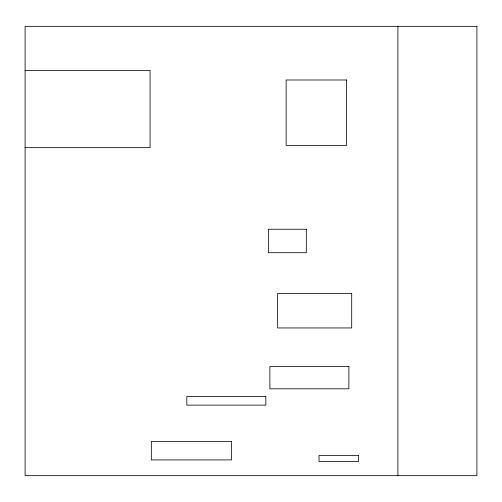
<?xml version="1.0" encoding="UTF-8"?>
<svg xmlns="http://www.w3.org/2000/svg" width="502" height="502" viewBox="0 0 502 502"><rect width="100%" height="100%" fill="white"/><g stroke="black" fill="none" stroke-linecap="round" stroke-linejoin="round"><path stroke-width="0.75" d="M25.1 70.412L150.073 70.412L150.073 147.651L25.1 147.651M397.898 26.336L397.898 475.664M476.9 26.336L25.1 26.336L25.1 475.664L476.9 475.664L476.9 26.336M346.637 79.994L286.153 79.994L286.153 145.417L346.637 145.417L346.637 79.994M306.32 229.251L268.369 229.251L268.369 252.707L306.32 252.707L306.32 229.251M351.707 293.381L277.637 293.381L277.637 327.944L351.707 327.944L351.707 293.381M348.871 366.598L269.869 366.598L269.869 388.818L348.871 388.818L348.871 366.598M265.834 396.486L186.832 396.486L186.832 405.127L265.834 405.127L265.834 396.486M231.579 441.409L151.34 441.409L151.34 459.926L231.579 459.926L231.579 441.409M358.528 455.402L319.027 455.402L319.027 461.576L358.528 461.576L358.528 455.402"/></g></svg>
